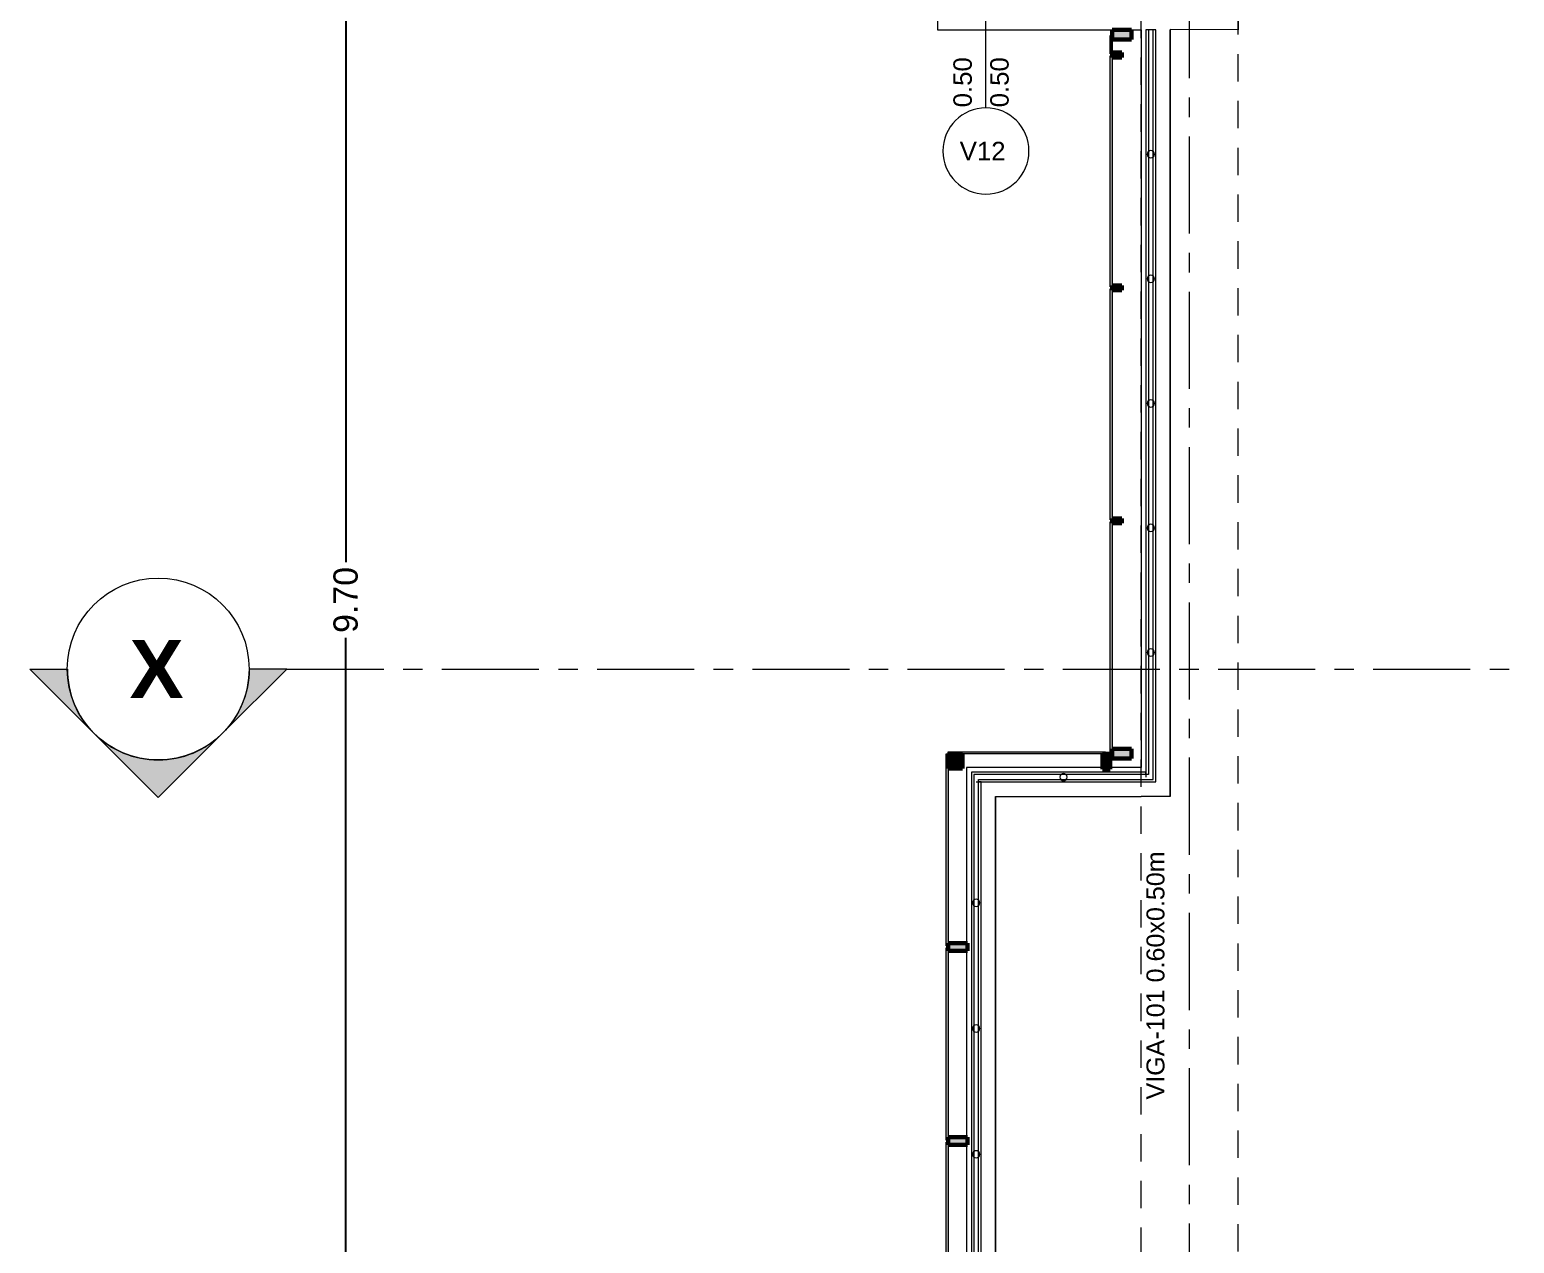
# Model space of a CAD drawing. Header units: inches. Extents: x -38 to 5698, y -33 to 92.
# Drawn here: x 95.84 to 103.49, y 31.45 to 37.7 of the extents above; entities that cross this region are included whole.
import ezdxf

# ---------------------------------------------------------------- set-up
doc = ezdxf.new("R2010")
doc.units = ezdxf.units.IN
doc.header["$MEASUREMENT"] = 0
doc.set_wipeout_variables(frame=1)
doc.header["$PDMODE"] = 1
for name, pattern in [('Hidden Line', [0.195611, 0.141111, -0.0545]), ('Punto & Raya', [0.65, 0.5, -0.075, 0, -0.075]), ('Wipeout_Contour', [1, 0, -1])]:
    doc.linetypes.add(name, pattern=pattern)
for name, color, linetype in [('02 _ ARQ _ ALB _ Cotas Ejes', 7, 'Continuous'), ('02 _ ARQ _ ALB _ Ejes Generales', 7, 'Continuous'), ('02 _ ARQ _ ZON _ Espacio.3D', 7, 'Continuous'), ('08 _ STR _ EXT _ 07 Losa Aligerada', 7, 'Continuous'), ('08 _ STR _ EXT _ 09 Vigas', 7, 'Continuous'), ('Acabado - Muros', 7, 'Continuous'), ('Estructura - 04 MURO', 253, 'Continuous'), ('Interior - Escaleras & Barandillas', 7, 'Continuous'), ('Marcador - Secciones', 251, 'Continuous'), ('Notas - Etiquetas', 251, 'Continuous')]:
    doc.layers.add(name, color=color, linetype=linetype)
doc.styles.add('Estilo_Generado_1', font='swisseb.ttf')
doc.styles.add('Estilo_Generado_4', font='swisse.ttf')
doc.dimstyles.new('Estilo_Generado__6', dxfattribs={"dimtxt": 0.125, "dimasz": 0.095, "dimexe": 0.18, "dimexo": 0.0625, "dimgap": 0, "dimtad": 0, "dimzin": 0, "dimdsep": 46, "dimtxsty": 'Estilo_Generado_4', "dimblk": 'ARROWHEAD_6', "dimblk1": 'ARROWHEAD_6', "dimblk2": 'ARROWHEAD_6', "dimcen": 0.09, "dimse1": 1, "dimse2": 1, "dimclrd": 144, "dimclre": 144, "dimclrt": 7, "dimadec": 0, "dimazin": 0, "dimtfac": 1, "dimtdec": 4, "dimtmove": 0, "dimatfit": 3, "dimfxl": 1, "dimtolj": 1, "dimtzin": 0, "dimarcsym": 0})

# ---------------------------------------------------------------- blocks, each defined once
blk = doc.blocks.new('ARROWHEAD_6')
at = {"color": 0, "linetype": 'Continuous', "lineweight": 0}
for p, q in [((0, 0), (-1, 0)), ((-0.5, -0.5), (0.5, 0.5))]:
    blk.add_line(p, q, dxfattribs=at)
blk = doc.blocks.new('*D100', base_point=(804.059, 0))
at = {"layer": '02 _ ARQ _ ALB _ Cotas Ejes', "color": 144, "linetype": 'Continuous', "lineweight": -2, "transparency": 16777216}
for p, q in [((97.4704, 39.555), (97.4704, 34.9573)), ((97.4704, 30.045), (97.4704, 34.5674))]:
    blk.add_line(p, q, dxfattribs=at)
at = {"layer": 'Defpoints', "color": 0, "linetype": 'Continuous', "transparency": 16777216}
for p in [(97.4704, 39.65), (97.754, 39.65), (97.8783, 29.95)]:
    blk.add_point(p, dxfattribs=at)
at = {"layer": '02 _ ARQ _ ALB _ Cotas Ejes', "color": 144, "linetype": 'Continuous', "lineweight": -2, "transparency": 16777216, "xscale": 0.095, "yscale": 0.095, "zscale": 0.095}
for p, rotation in [((97.4704, 39.65), 90), ((97.4704, 29.95), 270)]:
    blk.add_blockref('ARROWHEAD_6', p, dxfattribs=dict(at, rotation=rotation))
at = {"layer": '02 _ ARQ _ ALB _ Cotas Ejes', "color": 7, "linetype": 'Continuous', "lineweight": 13, "transparency": 16777216, "insert": (97.4704, 34.7624), "char_height": 0.125, "attachment_point": 5, "rotation": 90, "style": 'Estilo_Generado_4'}
blk.add_mtext('\\A1;9.70', dxfattribs=at)

msp = doc.modelspace()

# ---------------------------------------------------------------- hatches: boundary and pattern name
at = {"layer": 'Acabado - Muros', "linetype": 'Continuous', "lineweight": 9}
for points in [[(101.41, 37.67), (101.41, 37.575), (101.42, 37.575), (101.42, 37.67)], [(101.41, 37.565), (101.41, 36.375), (101.42, 36.375), (101.42, 37.565)], [(101.41, 36.365), (101.41, 35.175), (101.42, 35.175), (101.42, 36.365)], [(101.41, 35.165), (101.41, 33.975), (101.42, 33.975), (101.42, 35.165)], [(101.3857, 33.98), (100.575, 33.98), (100.575, 33.97), (101.3857, 33.97)], [(100.565, 33.97), (100.565, 32.98), (100.575, 32.98), (100.575, 33.97)], [(100.565, 32.97), (100.565, 31.98), (100.575, 31.98), (100.575, 32.97)], [(100.565, 31.97), (100.565, 30.98), (100.575, 30.98), (100.575, 31.97)]]:
    msp.add_hatch(color=250, dxfattribs=at).paths.add_polyline_path(points)
at = {"layer": 'Acabado - Muros', "linetype": 'Continuous', "lineweight": 0}
for points in [[(101.52, 37.65), (101.52, 37.7), (101.42, 37.7), (101.42, 37.65)], [(101.47, 37.5825), (101.42, 37.5825), (101.42, 37.5575), (101.47, 37.5575)], [(101.47, 36.3825), (101.42, 36.3825), (101.42, 36.3575), (101.47, 36.3575)], [(101.47, 35.1825), (101.42, 35.1825), (101.42, 35.1575), (101.47, 35.1575)], [(101.52, 33.995), (101.42, 33.995), (101.42, 33.945), (101.52, 33.945)]]:
    msp.add_hatch(color=254, dxfattribs=at).paths.add_polyline_path(points)
at = {"layer": 'Marcador - Secciones', "linetype": 'Continuous', "lineweight": 13}
for points in [[(95.8416, 34.4067), (96.1729, 34.0755, -0.198912), (96.0357, 34.4067)], [(97.1666, 34.4067), (96.9726, 34.4067, -0.198912), (96.8354, 34.0755)], [(96.1729, 34.0755), (96.5041, 33.7442), (96.8354, 34.0755, -0.414214)]]:
    msp.add_hatch(color=7, dxfattribs=at).paths.add_polyline_path(points)

# ---------------------------------------------------------------- linework, layer by layer
at = {"layer": '02 _ ARQ _ ALB _ Ejes Generales', "color": 252, "linetype": 'Punto & Raya', "lineweight": 13}
msp.add_line((101.82, 3.05), (101.82, 44.9), dxfattribs=at)
at = {"layer": '02 _ ARQ _ ZON _ Espacio.3D', "color": 254, "linetype": 'Continuous', "lineweight": 0, "flags": 128}
msp.add_lwpolyline([(116.07, 39), (115.57, 39), (115.57, 39.4), (109.07, 39.4), (109.0699, 39), (108.5699, 39), (108.5698, 39.75), (103.77, 39.75), (103.7701, 39.4), (102.07, 39.4), (102.07, 37.7), (101.72, 37.7005), (101.72, 33.75), (100.82, 33.75), (100.82, 29.75)], dxfattribs=at)
at = {"layer": '08 _ STR _ EXT _ 07 Losa Aligerada', "color": 7, "linetype": 'Continuous', "lineweight": 18, "flags": 128}
msp.add_lwpolyline([(115.87, 43.8736), (108.7699, 43.8736), (108.7699, 39.9), (103.6201, 39.9), (103.6201, 40.95), (100.52, 40.95), (100.52, 37.7), (101.57, 37.7), (101.57, 33.9), (100.67, 33.9), (100.67, 27.9392), (100.17, 27.9392), (100.17, 5.8), (117.7353, 5.8)], dxfattribs=at)
at = {"layer": '08 _ STR _ EXT _ 09 Vigas', "color": 251, "linetype": 'Hidden Line', "lineweight": 13}
msp.add_line((102.07, 30.2), (102.07, 39.4), dxfattribs=at)
at = {"layer": 'Acabado - Muros', "color": 7, "linetype": 'Continuous', "lineweight": 60}
for p, q in [((101.52, 37.7), (101.42, 37.7)), ((101.42, 37.7), (101.42, 37.65)), ((101.52, 37.65), (101.42, 37.65)), ((101.52, 37.7), (101.52, 37.65)), ((101.42, 37.5825), (101.42, 37.5575)), ((101.47, 37.5825), (101.42, 37.5825)), ((101.47, 37.5825), (101.47, 37.5575)), ((101.47, 37.5575), (101.42, 37.5575)), ((101.42, 36.3825), (101.42, 36.3575)), ((101.47, 36.3825), (101.42, 36.3825)), ((101.47, 36.3575), (101.42, 36.3575)), ((101.47, 36.3825), (101.47, 36.3575)), ((101.42, 35.1825), (101.42, 35.1575)), ((101.47, 35.1825), (101.42, 35.1825)), ((101.47, 35.1575), (101.42, 35.1575)), ((101.47, 35.1825), (101.47, 35.1575)), ((101.42, 33.995), (101.42, 33.945)), ((101.52, 33.995), (101.42, 33.995)), ((101.52, 33.995), (101.52, 33.945)), ((100.575, 33.97), (100.575, 33.895)), ((100.65, 33.97), (100.575, 33.97)), ((101.4107, 33.97), (101.3707, 33.97)), ((101.52, 33.945), (101.42, 33.945)), ((100.575, 32.995), (100.575, 32.955)), ((100.575, 31.995), (100.575, 31.955))]:
    msp.add_line(p, q, dxfattribs=at)
at = {"layer": 'Acabado - Muros', "color": 7, "linetype": 'Continuous', "lineweight": 13, "flags": 128}
for points in [[(101.41, 37.67), (101.42, 37.67), (101.42, 37.575), (101.41, 37.575)], [(101.41, 37.565), (101.42, 37.565), (101.42, 36.375), (101.41, 36.375)], [(101.41, 36.365), (101.42, 36.365), (101.42, 35.175), (101.41, 35.175)], [(101.41, 35.165), (101.42, 35.165), (101.42, 33.975), (101.41, 33.975)], [(101.3857, 33.98), (101.3857, 33.97), (100.575, 33.97), (100.575, 33.98)], [(100.565, 33.97), (100.575, 33.97), (100.575, 32.98), (100.565, 32.98)], [(100.565, 32.97), (100.575, 32.97), (100.575, 31.98), (100.565, 31.98)], [(100.565, 31.97), (100.575, 31.97), (100.575, 30.98), (100.565, 30.98)]]:
    msp.add_lwpolyline(points, close=True, dxfattribs=at)
at = {"layer": 'Estructura - 04 MURO', "color": 165, "linetype": 'Continuous', "lineweight": 15}
msp.add_line((100.77, 37.2969), (100.77, 37.95), dxfattribs=at)
at = {"layer": 'Estructura - 04 MURO', "color": 251, "linetype": 'Continuous', "lineweight": 13, "flags": 128}
msp.add_lwpolyline([(100.5481, 37.075, 1), (100.992, 37.075, 1)], format="xyb", close=True, dxfattribs=at)
at = {"layer": 'Marcador - Secciones', "color": 7, "linetype": 'Continuous', "lineweight": 13, "flags": 128}
for points in [[(95.8416, 34.4067), (96.0357, 34.4067, 0.198912), (96.1729, 34.0755)], [(97.1666, 34.4067), (96.9726, 34.4067, -0.198912), (96.8354, 34.0755)], [(96.1729, 34.0755, 0.414214), (96.8354, 34.0755), (96.5041, 33.7442)]]:
    msp.add_lwpolyline(points, format="xyb", close=True, dxfattribs=at)
at = {"layer": 'Marcador - Secciones', "color": 7, "linetype": 'Continuous', "lineweight": 13}
msp.add_circle((96.5041, 34.4067), 0.4685, dxfattribs=at)

# ---------------------------------------------------------------- texts
at = {"layer": 'Estructura - 04 MURO', "color": 251, "lineweight": 25, "char_height": 0.095, "attachment_point": 7, "style": 'Estilo_Generado_4'}
for s, insert, rotation in [('\\A1;{\\pql;\\pt0;\\fSwis721 Ex BT|b0|i0|c0|p34;0.50\\fSwis721 Ex BT|b0|i0|c0|p34;\\A1{\\H.66x;\\S^  ;}\\fSwis721 Ex BT|b0|i0|c0|p34;\\fSwis721 Ex BT|b0|i0|c0|p34;}', (100.725, 37.3), 89.99999), ('\\A1;{\\pql;\\pt0;\\fSwis721 Ex BT|b0|i0|c0|p34;0.50\\fSwis721 Ex BT|b0|i0|c0|p34;\\A1{\\H.66x;\\S^  ;}\\fSwis721 Ex BT|b0|i0|c0|p34;\\fSwis721 Ex BT|b0|i0|c0|p34;}', (100.915, 37.3), 89.99999), ('\\A1;{\\pql;\\pt0;\\fSwis721 Ex BT|b0|i0|c0|p34;V12\\fSwis721 Ex BT|b0|i0|c0|p34;\\fSwis721 Ex BT|b0|i0|c0|p34;\\fSwis721 Ex BT|b0|i0|c0|p34;}', (100.635, 37.0275), 359.99999)]:
    msp.add_mtext(s, dxfattribs=dict(at, insert=insert, rotation=rotation))
at = {"layer": 'Marcador - Secciones', "color": 5, "lineweight": 25, "insert": (96.356, 34.2567), "char_height": 0.3, "attachment_point": 7, "style": 'Estilo_Generado_1'}
msp.add_mtext('\\A1;{\\pql;\\pt0;\\fSwis721 Ex BT|b1|i0|c0|p34;X}', dxfattribs=at)
at = {"layer": 'Notas - Etiquetas', "color": 8, "linetype": 'Continuous', "lineweight": 13, "insert": (101.5976, 32.1889), "char_height": 0.0925, "attachment_point": 1, "rotation": 90, "style": 'Estilo_Generado_4'}
msp.add_mtext('\\A1;{\\pql;\\fSwis721 Ex BT|b0|i0|c0|p34;VIGA-101\\fSwis721 Ex BT|b0|i0|c0|p34; \\fSwis721 Ex BT|b0|i0|c0|p34;0.60\\fSwis721 Ex BT|b0|i0|c0|p34;x\\fSwis721 Ex BT|b0|i0|c0|p34;0.50\\fSwis721 Ex BT|b0|i0|c0|p34;m}', dxfattribs=at)

# ---------------------------------------------------------------- dimensions: what is measured, and where the dimension line sits
at = {"layer": '02 _ ARQ _ ALB _ Cotas Ejes', "color": 144, "linetype": 'Continuous', "lineweight": 13}
dim = msp.add_linear_dim(base=(97.4704, 39.65), p1=(97.8783, 29.95), p2=(97.754, 39.65), angle=90, dimstyle='Estilo_Generado__6', dxfattribs=at)
dim.commit()
dim.dimension.update_dxf_attribs({"geometry": '*D100', "text_midpoint": (97.4704, 34.7624), "dimtype": 160, "text_rotation": 90})

# ---------------------------------------------------------------- next in the draw order: wipeouts: each hides what was drawn before it
at = {"color": 254, "linetype": 'Wipeout_Contour', "lineweight": 0, "ltscale": 2439.424912}
msp.add_wipeout([(100.82, 33.75), (100.67, 33.9), (100.67, 33.75)], dxfattribs=at).dxf.layer = 'Estructura - 04 MURO'
at = {"color": 254, "linetype": 'Wipeout_Contour', "lineweight": 0, "ltscale": 2442.122625}
msp.add_wipeout([(101.57, 33.9), (101.57, 33.75), (101.72, 33.75)], dxfattribs=at).dxf.layer = 'Estructura - 04 MURO'

# ---------------------------------------------------------------- next in the draw order: wipeouts: each hides what was drawn before it
at = {"color": 254, "linetype": 'Wipeout_Contour', "lineweight": 0, "ltscale": 3255.975779}
msp.add_wipeout([(101.72, 33.9), (101.72, 37.7), (101.57, 37.7), (101.57, 33.9)], dxfattribs=at).dxf.layer = 'Estructura - 04 MURO'

# ---------------------------------------------------------------- next in the draw order: linework, layer by layer
at = {"layer": 'Interior - Escaleras & Barandillas', "color": 161, "linetype": 'Continuous', "lineweight": 13}
for p, q in [((101.645, 37.7), (101.595, 37.7)), ((101.6325, 37.7), (101.6075, 37.7)), ((101.6325, 37.7), (101.6075, 37.7)), ((101.6325, 37.7), (101.6075, 37.7))]:
    msp.add_line(p, q, dxfattribs=at)
at = {"layer": 'Interior - Escaleras & Barandillas', "color": 161, "linetype": 'Continuous', "lineweight": 13, "flags": 128}
for points in [[(101.6387, 37.0583, 1), (101.6012, 37.0583, 1)], [(101.6387, 36.4166, 1), (101.6012, 36.4166, 1)], [(101.6387, 35.775, 1), (101.6012, 35.775, 1)], [(101.6387, 35.1333, 1), (101.6012, 35.1333, 1)], [(101.6387, 34.4916, 1), (101.6012, 34.4916, 1)]]:
    msp.add_lwpolyline(points, format="xyb", close=True, dxfattribs=at)
at = {"layer": 'Marcador - Secciones', "color": 251, "linetype": 'Punto & Raya', "lineweight": 13}
msp.add_line((97.1666, 34.4067), (148.4403, 34.4067), dxfattribs=at)

# ---------------------------------------------------------------- next in the draw order: wipeouts: each hides what was drawn before it
at = {"color": 254, "linetype": 'Wipeout_Contour', "lineweight": 0, "ltscale": 2441.321151}
msp.add_wipeout([(101.72, 33.9), (101.57, 33.9), (101.72, 33.75)], dxfattribs=at).dxf.layer = 'Estructura - 04 MURO'

# ---------------------------------------------------------------- next in the draw order: linework, layer by layer
at = {"layer": 'Estructura - 04 MURO', "color": 7, "linetype": 'Continuous', "lineweight": 13, "flags": 128}
for points in [[(101.57, 37.7), (101.57, 33.9)], [(101.72, 33.75), (101.72, 37.7)], [(101.72, 33.75), (101.57, 33.75)]]:
    msp.add_lwpolyline(points, dxfattribs=at)
at = {"layer": 'Interior - Escaleras & Barandillas', "color": 161, "linetype": 'Continuous', "lineweight": 13}
for p, q in [((101.6325, 33.8375), (101.6325, 37.7)), ((101.6325, 33.8375), (101.6325, 37.7)), ((101.6325, 33.8375), (101.6325, 37.7)), ((101.645, 33.8625), (101.645, 37.7)), ((101.645, 33.85), (101.645, 33.8625)), ((101.645, 33.825), (101.645, 33.85))]:
    msp.add_line(p, q, dxfattribs=at)

# ---------------------------------------------------------------- next in the draw order: wipeouts: each hides what was drawn before it
at = {"color": 254, "linetype": 'Wipeout_Contour', "lineweight": 0, "ltscale": 3253.830769}
msp.add_wipeout([(100.82, 33.75), (101.57, 33.75), (101.57, 33.9), (100.82, 33.9)], dxfattribs=at).dxf.layer = 'Estructura - 04 MURO'

# ---------------------------------------------------------------- next in the draw order: hatches: boundary and pattern name
at = {"layer": 'Acabado - Muros', "linetype": 'Continuous', "lineweight": 0}
msp.add_hatch(color=254, dxfattribs=at).paths.add_polyline_path([(101.3707, 33.89), (101.4107, 33.89), (101.4107, 33.97), (101.3707, 33.97)])

# ---------------------------------------------------------------- next in the draw order: linework, layer by layer
at = {"layer": '08 _ STR _ EXT _ 09 Vigas', "color": 251, "linetype": 'Hidden Line', "lineweight": 13}
msp.add_line((101.57, 29.7), (101.57, 39.9), dxfattribs=at)
at = {"layer": 'Acabado - Muros', "color": 7, "linetype": 'Continuous', "lineweight": 60}
for p, q in [((101.3707, 33.97), (101.3707, 33.89)), ((101.4107, 33.97), (101.4107, 33.89)), ((101.4107, 33.89), (101.3707, 33.89))]:
    msp.add_line(p, q, dxfattribs=at)
at = {"layer": 'Interior - Escaleras & Barandillas', "color": 161, "linetype": 'Continuous', "lineweight": 13}
for p, q in [((101.595, 37.7), (101.595, 33.8625)), ((101.6075, 37.7), (101.6075, 33.8625)), ((101.6075, 37.7), (101.6075, 33.8625)), ((101.6075, 37.7), (101.6075, 33.8625)), ((101.57, 33.875), (101.5575, 33.875)), ((101.5575, 33.825), (101.57, 33.825)), ((101.595, 33.875), (101.57, 33.875)), ((101.57, 33.825), (101.595, 33.825)), ((101.595, 33.8625), (101.595, 33.875)), ((101.595, 33.8625), (101.595, 33.85)), ((101.595, 33.825), (101.645, 33.825))]:
    msp.add_line(p, q, dxfattribs=at)
at = {"layer": 'Interior - Escaleras & Barandillas', "color": 161, "linetype": 'Continuous', "lineweight": 13, "flags": 128}
msp.add_lwpolyline([(101.17, 33.8312, 1), (101.17, 33.8687, 1)], format="xyb", close=True, dxfattribs=at)

# ---------------------------------------------------------------- next in the draw order: wipeouts: each hides what was drawn before it
at = {"color": 254, "linetype": 'Wipeout_Contour', "lineweight": 0, "ltscale": 2438.623493}
msp.add_wipeout([(100.82, 33.9), (100.67, 33.9), (100.82, 33.75)], dxfattribs=at).dxf.layer = 'Estructura - 04 MURO'

# ---------------------------------------------------------------- next in the draw order: hatches: boundary and pattern name
at = {"layer": 'Acabado - Muros', "linetype": 'Continuous', "lineweight": 13}
msp.add_hatch(color=253, dxfattribs=at).paths.add_polyline_path([(100.65, 33.97), (100.575, 33.97), (100.575, 33.895), (100.65, 33.895)])

# ---------------------------------------------------------------- next in the draw order: linework, layer by layer
at = {"layer": 'Acabado - Muros', "color": 7, "linetype": 'Continuous', "lineweight": 60}
for p, q in [((100.65, 33.97), (100.65, 33.895)), ((100.65, 33.895), (100.575, 33.895))]:
    msp.add_line(p, q, dxfattribs=at)
at = {"layer": 'Estructura - 04 MURO', "color": 7, "linetype": 'Continuous', "lineweight": 13, "flags": 128}
for points in [[(100.67, 33.9), (100.67, 33.75)], [(101.57, 33.9), (100.67, 33.9)], [(100.82, 33.75), (101.57, 33.75)]]:
    msp.add_lwpolyline(points, dxfattribs=at)
at = {"layer": 'Interior - Escaleras & Barandillas', "color": 161, "linetype": 'Continuous', "lineweight": 13}
for p, q in [((100.695, 33.875), (100.695, 33.825)), ((100.72, 33.875), (100.695, 33.875)), ((100.695, 33.825), (100.695, 33.8)), ((101.6075, 33.8625), (100.7075, 33.8625)), ((101.6075, 33.8625), (100.7075, 33.8625)), ((101.6075, 33.8625), (100.7075, 33.8625)), ((100.7325, 33.875), (100.72, 33.875)), ((100.72, 33.825), (100.7325, 33.825)), ((101.5575, 33.875), (100.7325, 33.875)), ((100.7325, 33.8375), (101.6325, 33.8375)), ((100.7325, 33.8375), (101.6325, 33.8375)), ((100.7325, 33.8375), (101.6325, 33.8375)), ((100.745, 33.825), (100.7325, 33.825)), ((100.7325, 33.825), (101.5575, 33.825)), ((100.745, 33.8), (100.745, 33.825))]:
    msp.add_line(p, q, dxfattribs=at)

# ---------------------------------------------------------------- next in the draw order: wipeouts: each hides what was drawn before it
at = {"color": 254, "linetype": 'Wipeout_Contour', "lineweight": 0, "ltscale": 3251.797128}
msp.add_wipeout([(100.67, 33.75), (100.67, 30.9531), (100.82, 30.9531), (100.82, 33.75)], dxfattribs=at).dxf.layer = 'Estructura - 04 MURO'

# ---------------------------------------------------------------- next in the draw order: hatches: boundary and pattern name
at = {"layer": 'Acabado - Muros', "linetype": 'Continuous', "lineweight": 0}
for points in [[(100.675, 32.995), (100.575, 32.995), (100.575, 32.955), (100.675, 32.955)], [(100.675, 31.995), (100.575, 31.995), (100.575, 31.955), (100.675, 31.955)]]:
    msp.add_hatch(color=254, dxfattribs=at).paths.add_polyline_path(points)

# ---------------------------------------------------------------- next in the draw order: linework, layer by layer
at = {"layer": 'Acabado - Muros', "color": 7, "linetype": 'Continuous', "lineweight": 60}
for p, q in [((100.675, 32.995), (100.575, 32.995)), ((100.675, 32.995), (100.675, 32.955)), ((100.675, 32.955), (100.575, 32.955)), ((100.675, 31.995), (100.575, 31.995)), ((100.675, 31.995), (100.675, 31.955)), ((100.675, 31.955), (100.575, 31.955))]:
    msp.add_line(p, q, dxfattribs=at)
at = {"layer": 'Estructura - 04 MURO', "color": 7, "linetype": 'Continuous', "lineweight": 13, "flags": 128}
for points in [[(100.67, 33.75), (100.67, 30.9531)], [(100.82, 30.9531), (100.82, 33.75)]]:
    msp.add_lwpolyline(points, dxfattribs=at)
at = {"layer": 'Interior - Escaleras & Barandillas', "color": 161, "linetype": 'Continuous', "lineweight": 13}
for p, q in [((100.7075, 33.8625), (100.7075, 28.0202)), ((100.7075, 33.8625), (100.7075, 28.0202)), ((100.7075, 33.8625), (100.7075, 28.0202)), ((100.7325, 28.0202), (100.7325, 33.8375)), ((100.7325, 28.0202), (100.7325, 33.8375)), ((100.7325, 28.0202), (100.7325, 33.8375)), ((100.695, 33.8), (100.695, 33.7875)), ((100.695, 33.7875), (100.695, 28.0202)), ((100.745, 33.7875), (100.745, 33.8)), ((100.745, 28.0202), (100.745, 33.7875))]:
    msp.add_line(p, q, dxfattribs=at)
at = {"layer": 'Interior - Escaleras & Barandillas', "color": 161, "linetype": 'Continuous', "lineweight": 13, "flags": 128}
for points in [[(100.7387, 33.2022, 1), (100.7012, 33.2022, 1)], [(100.7387, 32.5545, 1), (100.7012, 32.5545, 1)], [(100.7387, 31.9067, 1), (100.7012, 31.9067, 1)]]:
    msp.add_lwpolyline(points, format="xyb", close=True, dxfattribs=at)

doc.saveas('drawing.dxf')
